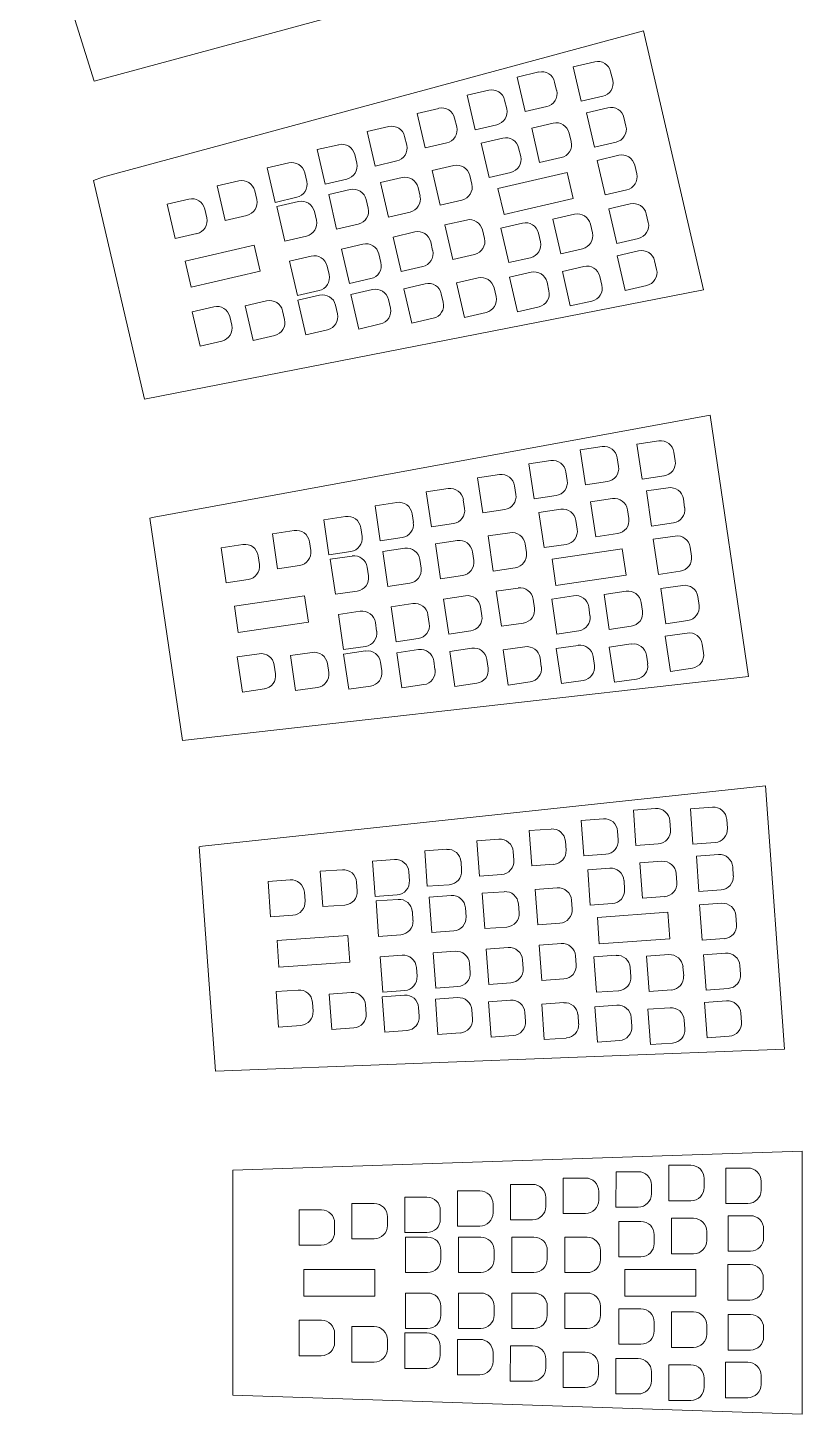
# Model space of a CAD drawing. Header units: millimetres. Extents: x -84 to 575, y 84 to 995.
# Drawn here: x 487.5 to 574.8, y 550.4 to 706.8 of the extents above; entities that cross this region are included whole.
import ezdxf

# ---------------------------------------------------------------- set-up
doc = ezdxf.new("R2010")
doc.units = ezdxf.units.MM

msp = doc.modelspace()

# ---------------------------------------------------------------- linework, layer by layer
at = {"color": 7, "linetype": 'Continuous', "lineweight": 15}
for p, q in [((494.95, 700.81), (487.46, 724.95)), ((556.99, 717.62), (494.95, 700.81)), ((495.91, 689.97), (556.91, 706.51)), ((556.91, 706.51), (563.7, 677.28)), ((548.99, 702.44), (551.42, 703)), ((549.89, 698.54), (548.99, 702.44)), ((542.67, 701.28), (545.1, 701.85)), ((543.57, 697.38), (542.67, 701.28)), ((553.22, 701.88), (553.45, 700.91)), ((537.03, 699.23), (539.46, 699.8)), ((546.9, 700.72), (547.13, 699.75)), ((531.39, 697.18), (533.82, 697.75)), ((537.93, 695.34), (537.03, 699.23)), ((541.26, 698.68), (541.49, 697.7)), ((546.01, 697.95), (543.57, 697.38)), ((552.33, 699.11), (549.89, 698.54)), ((550.49, 697.25), (552.92, 697.82)), ((532.29, 693.29), (531.39, 697.18)), ((535.62, 696.63), (535.85, 695.65)), ((551.39, 693.36), (550.49, 697.25)), ((554.72, 696.7), (554.95, 695.72)), ((525.75, 695.14), (528.18, 695.7)), ((526.65, 691.24), (525.75, 695.14)), ((529.98, 694.58), (530.21, 693.61)), ((540.37, 695.9), (537.93, 695.34)), ((544.31, 695.52), (546.74, 696.09)), ((545.21, 691.62), (544.31, 695.52)), ((548.54, 694.96), (548.77, 693.99)), ((520.11, 693.09), (522.54, 693.65)), ((521.01, 689.19), (520.11, 693.09)), ((534.73, 693.85), (532.29, 693.29)), ((538.61, 693.83), (541.04, 694.4)), ((539.51, 689.94), (538.61, 693.83)), ((542.84, 693.28), (543.07, 692.3)), ((553.83, 693.92), (551.39, 693.36)), ((514.47, 691.04), (516.91, 691.61)), ((524.35, 692.53), (524.57, 691.56)), ((529.09, 691.81), (526.65, 691.24)), ((547.65, 692.19), (545.21, 691.62)), ((551.7, 691.88), (554.13, 692.45)), ((552.6, 687.98), (551.7, 691.88)), ((494.89, 689.6), (495.91, 689.97)), ((515.38, 687.14), (514.47, 691.04)), ((518.71, 690.48), (518.93, 689.51)), ((527.25, 689.38), (529.69, 689.94)), ((533.1, 690.73), (535.53, 691.3)), ((534, 686.84), (533.1, 690.73)), ((537.33, 690.18), (537.56, 689.2)), ((541.95, 690.5), (539.51, 689.94)), ((540.51, 688.71), (548.31, 690.52)), ((548.31, 690.52), (548.98, 687.59)), ((555.93, 691.33), (556.16, 690.35)), ((500.63, 664.94), (494.89, 689.6)), ((508.83, 688.99), (511.27, 689.56)), ((509.74, 685.1), (508.83, 688.99)), ((513.07, 688.44), (513.29, 687.46)), ((523.45, 689.76), (521.01, 689.19)), ((521.41, 688.02), (523.84, 688.58)), ((528.16, 685.48), (527.25, 689.38)), ((531.49, 688.82), (531.72, 687.85)), ((541.19, 685.78), (540.51, 688.71)), ((555.04, 688.55), (552.6, 687.98)), ((503.19, 686.94), (505.63, 687.51)), ((504.1, 683.05), (503.19, 686.94)), ((517.81, 687.71), (515.38, 687.14)), ((515.57, 686.66), (518, 687.23)), ((522.31, 684.12), (521.41, 688.02)), ((525.65, 687.46), (525.87, 686.49)), ((536.44, 687.4), (534, 686.84)), ((548.98, 687.59), (541.19, 685.78)), ((553.01, 686.4), (555.44, 686.97)), ((507.43, 686.39), (507.65, 685.41)), ((512.17, 685.66), (509.74, 685.1)), ((516.47, 682.76), (515.57, 686.66)), ((519.8, 686.1), (520.03, 685.13)), ((530.59, 686.05), (528.16, 685.48)), ((546.7, 685.24), (549.13, 685.8)), ((547.6, 681.34), (546.7, 685.24)), ((553.91, 682.51), (553.01, 686.4)), ((557.24, 685.85), (557.47, 684.87)), ((524.75, 684.69), (522.31, 684.12)), ((528.68, 683.23), (531.12, 683.8)), ((534.53, 684.59), (536.96, 685.15)), ((535.43, 680.69), (534.53, 684.59)), ((538.76, 684.03), (538.99, 683.06)), ((540.84, 684.23), (543.27, 684.8)), ((541.74, 680.34), (540.84, 684.23)), ((545.07, 683.68), (545.3, 682.7)), ((550.93, 684.68), (551.16, 683.71)), ((506.53, 683.61), (504.1, 683.05)), ((505.22, 680.51), (513.01, 682.32)), ((513.01, 682.32), (513.69, 679.39)), ((518.91, 683.33), (516.47, 682.76)), ((522.84, 681.87), (525.27, 682.44)), ((529.59, 679.33), (528.68, 683.23)), ((532.92, 682.68), (533.14, 681.7)), ((556.35, 683.07), (553.91, 682.51)), ((505.9, 677.58), (505.22, 680.51)), ((516.99, 680.52), (519.43, 681.08)), ((517.9, 676.62), (516.99, 680.52)), ((523.74, 677.98), (522.84, 681.87)), ((527.07, 681.32), (527.3, 680.34)), ((537.87, 681.26), (535.43, 680.69)), ((544.18, 680.9), (541.74, 680.34)), ((550.04, 681.9), (547.6, 681.34)), ((553.95, 681.09), (556.38, 681.66)), ((554.85, 677.2), (553.95, 681.09)), ((558.18, 680.54), (558.41, 679.56)), ((513.69, 679.39), (505.9, 677.58)), ((521.23, 679.96), (521.45, 678.99)), ((532.02, 679.9), (529.59, 679.33)), ((541.8, 678.69), (544.24, 679.26)), ((547.77, 679.34), (550.2, 679.91)), ((548.67, 675.45), (547.77, 679.34)), ((526.18, 678.54), (523.74, 677.98)), ((529.87, 677.4), (532.31, 677.96)), ((530.78, 673.5), (529.87, 677.4)), ((535.84, 678.05), (538.27, 678.61)), ((536.74, 674.15), (535.84, 678.05)), ((540.07, 677.49), (540.3, 676.52)), ((542.71, 674.8), (541.8, 678.69)), ((546.04, 678.14), (546.26, 677.16)), ((552, 678.79), (552.23, 677.81)), ((557.29, 677.76), (554.85, 677.2)), ((563.7, 677.28), (500.63, 664.94)), ((511.98, 675.45), (514.41, 676.02)), ((520.33, 677.18), (517.9, 676.62)), ((517.94, 676.1), (520.38, 676.67)), ((518.85, 672.2), (517.94, 676.1)), ((523.91, 676.75), (526.34, 677.32)), ((524.81, 672.85), (523.91, 676.75)), ((528.14, 676.19), (528.37, 675.22)), ((534.11, 676.84), (534.33, 675.87)), ((551.11, 676.01), (548.67, 675.45)), ((506.01, 674.8), (508.45, 675.37)), ((506.92, 670.91), (506.01, 674.8)), ((510.25, 674.25), (510.47, 673.27)), ((512.88, 671.56), (511.98, 675.45)), ((516.21, 674.9), (516.44, 673.92)), ((522.18, 675.55), (522.4, 674.57)), ((539.18, 674.72), (536.74, 674.15)), ((545.14, 675.36), (542.71, 674.8)), ((521.28, 672.77), (518.85, 672.2)), ((527.25, 673.42), (524.81, 672.85)), ((533.21, 674.07), (530.78, 673.5)), ((509.35, 671.47), (506.92, 670.91)), ((515.32, 672.12), (512.88, 671.56)), ((501.71, 651.64), (564.43, 663.15)), ((564.43, 663.15), (568.78, 633.64)), ((556.18, 659.87), (558.66, 660.23)), ((549.79, 659.23), (552.26, 659.6)), ((550.37, 655.28), (549.79, 659.23)), ((556.77, 655.91), (556.18, 659.87)), ((560.36, 658.97), (560.51, 657.98)), ((544, 657.65), (546.47, 658.02)), ((544.58, 653.7), (544, 657.65)), ((553.97, 658.33), (554.11, 657.34)), ((538.21, 656.07), (540.69, 656.44)), ((538.8, 652.12), (538.21, 656.07)), ((548.18, 656.75), (548.32, 655.76)), ((552.85, 655.64), (550.37, 655.28)), ((559.24, 656.28), (556.77, 655.91)), ((532.42, 654.49), (534.9, 654.86)), ((533.01, 650.54), (532.42, 654.49)), ((542.39, 655.17), (542.53, 654.18)), ((547.06, 654.06), (544.58, 653.7)), ((557.25, 654.58), (559.72, 654.95)), ((557.83, 650.62), (557.25, 654.58)), ((526.64, 652.91), (529.11, 653.28)), ((527.22, 648.96), (526.64, 652.91)), ((536.6, 653.59), (536.75, 652.6)), ((541.27, 652.48), (538.8, 652.12)), ((545.13, 652.15), (547.6, 652.51)), ((550.95, 653.36), (553.42, 653.72)), ((551.53, 649.4), (550.95, 653.36)), ((555.13, 652.46), (555.27, 651.47)), ((561.43, 653.68), (561.57, 652.69)), ((501.22, 651.5), (501.71, 651.64)), ((504.92, 626.44), (501.22, 651.5)), ((520.85, 651.33), (523.32, 651.7)), ((521.43, 647.38), (520.85, 651.33)), ((530.81, 652.01), (530.96, 651.02)), ((535.48, 650.9), (533.01, 650.54)), ((545.72, 648.19), (545.13, 652.15)), ((549.31, 651.24), (549.45, 650.26)), ((560.31, 650.99), (557.83, 650.62)), ((515.06, 649.75), (517.53, 650.12)), ((515.64, 645.8), (515.06, 649.75)), ((525.02, 650.43), (525.17, 649.44)), ((529.69, 649.32), (527.22, 648.96)), ((539.39, 649.51), (541.86, 649.87)), ((539.97, 645.55), (539.39, 649.51)), ((554.01, 649.77), (551.53, 649.4)), ((558.02, 649.13), (560.49, 649.49)), ((509.27, 648.18), (511.74, 648.54)), ((509.85, 644.22), (509.27, 648.18)), ((519.24, 648.85), (519.38, 647.87)), ((523.9, 647.74), (521.43, 647.38)), ((527.52, 647.76), (529.99, 648.12)), ((528.1, 643.8), (527.52, 647.76)), ((533.45, 648.63), (535.93, 648.99)), ((534.04, 644.67), (533.45, 648.63)), ((537.63, 647.73), (537.77, 646.74)), ((543.56, 648.61), (543.71, 647.62)), ((548.19, 648.55), (545.72, 648.19)), ((546.61, 646.88), (554.53, 648.04)), ((554.53, 648.04), (554.96, 645.08)), ((558.6, 645.17), (558.02, 649.13)), ((562.19, 648.23), (562.34, 647.24)), ((513.45, 647.27), (513.59, 646.29)), ((518.12, 646.16), (515.64, 645.8)), ((521.58, 646.88), (524.05, 647.24)), ((522.16, 642.92), (521.58, 646.88)), ((531.69, 646.85), (531.84, 645.87)), ((547.05, 643.91), (546.61, 646.88)), ((512.33, 644.58), (509.85, 644.22)), ((525.76, 645.98), (525.9, 644.99)), ((536.51, 645.04), (534.04, 644.67)), ((542.45, 645.91), (539.97, 645.55)), ((554.96, 645.08), (547.05, 643.91)), ((561.07, 645.53), (558.6, 645.17)), ((524.64, 643.29), (522.16, 642.92)), ((530.57, 644.16), (528.1, 643.8)), ((540.31, 643.26), (542.78, 643.63)), ((540.89, 639.31), (540.31, 643.26)), ((552.49, 642.91), (554.96, 643.28)), ((558.88, 643.56), (561.35, 643.92)), ((559.46, 639.6), (558.88, 643.56)), ((510.77, 641.59), (518.68, 642.76)), ((511.21, 638.62), (510.77, 641.59)), ((518.68, 642.76), (519.12, 639.79)), ((528.44, 641.51), (530.91, 641.88)), ((529.02, 637.56), (528.44, 641.51)), ((534.37, 642.39), (536.85, 642.75)), ((534.96, 638.43), (534.37, 642.39)), ((538.55, 641.49), (538.69, 640.5)), ((544.48, 642.36), (544.63, 641.37)), ((546.57, 642.39), (549.04, 642.76)), ((547.15, 638.44), (546.57, 642.39)), ((550.75, 641.49), (550.89, 640.5)), ((553.07, 638.96), (552.49, 642.91)), ((556.67, 642.01), (556.81, 641.02)), ((563.05, 642.66), (563.2, 641.67)), ((522.5, 640.64), (524.97, 641)), ((523.08, 636.68), (522.5, 640.64)), ((532.61, 640.61), (532.76, 639.62)), ((561.93, 639.97), (559.46, 639.6)), ((519.12, 639.79), (511.21, 638.62)), ((526.68, 639.74), (526.82, 638.75)), ((537.43, 638.8), (534.96, 638.43)), ((543.37, 639.67), (540.89, 639.31)), ((549.63, 638.8), (547.15, 638.44)), ((555.55, 639.32), (553.07, 638.96)), ((559.38, 638.19), (561.85, 638.55)), ((525.56, 637.05), (523.08, 636.68)), ((531.49, 637.92), (529.02, 637.56)), ((535.08, 636.48), (537.55, 636.84)), ((541.08, 636.64), (543.55, 637)), ((547.08, 636.79), (549.55, 637.16)), ((547.66, 632.84), (547.08, 636.79)), ((553.07, 636.95), (555.55, 637.32)), ((553.66, 633), (553.07, 636.95)), ((559.96, 634.23), (559.38, 638.19)), ((563.56, 637.29), (563.7, 636.3)), ((511.09, 635.85), (513.56, 636.21)), ((511.67, 631.89), (511.09, 635.85)), ((517.09, 636), (519.56, 636.37)), ((517.67, 632.05), (517.09, 636)), ((523.09, 636.16), (525.56, 636.53)), ((523.67, 632.2), (523.09, 636.16)), ((527.26, 635.26), (527.41, 634.27)), ((529.08, 636.32), (531.56, 636.68)), ((529.67, 632.36), (529.08, 636.32)), ((533.26, 635.42), (533.4, 634.43)), ((535.66, 632.52), (535.08, 636.48)), ((539.26, 635.58), (539.4, 634.59)), ((541.66, 632.68), (541.08, 636.64)), ((545.25, 635.74), (545.4, 634.75)), ((551.25, 635.89), (551.4, 634.9)), ((557.25, 636.05), (557.4, 635.06)), ((568.78, 633.64), (504.92, 626.44)), ((515.27, 634.94), (515.41, 633.96)), ((521.26, 635.1), (521.41, 634.11)), ((562.44, 634.6), (559.96, 634.23)), ((514.15, 632.25), (511.67, 631.89)), ((520.14, 632.41), (517.67, 632.05)), ((526.14, 632.57), (523.67, 632.2)), ((532.14, 632.73), (529.67, 632.36)), ((538.14, 632.89), (535.66, 632.52)), ((544.14, 633.04), (541.66, 632.68)), ((550.13, 633.2), (547.66, 632.84)), ((556.13, 633.36), (553.66, 633)), ((507.19, 614.51), (570.69, 621.32)), ((570.69, 621.32), (572.85, 591.62)), ((555.79, 618.56), (558.29, 618.74)), ((556.08, 614.57), (555.79, 618.56)), ((562.22, 618.72), (564.71, 618.9)), ((562.51, 614.73), (562.22, 618.72)), ((544.02, 616.26), (546.51, 616.44)), ((549.91, 617.41), (552.4, 617.59)), ((550.2, 613.42), (549.91, 617.41)), ((559.89, 617.35), (559.97, 616.36)), ((566.32, 617.52), (566.39, 616.52)), ((538.13, 615.11), (540.62, 615.3)), ((538.42, 611.13), (538.13, 615.11)), ((544.31, 612.27), (544.02, 616.26)), ((548.11, 615.06), (548.19, 614.06)), ((554, 616.21), (554.08, 615.21)), ((565, 614.91), (562.51, 614.73)), ((506.79, 614.44), (507.19, 614.51)), ((508.63, 589.12), (506.79, 614.44)), ((532.24, 613.97), (534.73, 614.15)), ((532.53, 609.98), (532.24, 613.97)), ((542.23, 613.91), (542.3, 612.91)), ((552.69, 613.6), (550.2, 613.42)), ((558.58, 614.75), (556.08, 614.57)), ((562.89, 613.37), (565.39, 613.55)), ((563.18, 609.38), (562.89, 613.37)), ((520.46, 611.67), (522.95, 611.85)), ((520.75, 607.68), (520.46, 611.67)), ((526.35, 612.82), (528.84, 613)), ((526.64, 608.83), (526.35, 612.82)), ((536.34, 612.76), (536.41, 611.76)), ((546.8, 612.46), (544.31, 612.27)), ((550.63, 611.84), (553.12, 612.02)), ((550.92, 607.85), (550.63, 611.84)), ((556.52, 612.62), (559.01, 612.8)), ((556.81, 608.63), (556.52, 612.62)), ((566.99, 612.17), (567.06, 611.17)), ((514.57, 610.52), (517.06, 610.7)), ((514.86, 606.53), (514.57, 610.52)), ((524.56, 610.46), (524.63, 609.47)), ((530.45, 611.61), (530.52, 610.61)), ((535.02, 610.16), (532.53, 609.98)), ((540.91, 611.31), (538.42, 611.13)), ((554.73, 610.63), (554.8, 609.63)), ((560.62, 611.41), (560.69, 610.41)), ((518.67, 609.32), (518.74, 608.32)), ((529.13, 609.01), (526.64, 608.83)), ((532.74, 608.76), (535.23, 608.94)), ((533.03, 604.77), (532.74, 608.76)), ((538.72, 609.19), (541.21, 609.37)), ((539.01, 605.2), (538.72, 609.19)), ((544.7, 609.63), (547.2, 609.81)), ((544.99, 605.64), (544.7, 609.63)), ((559.3, 608.81), (556.81, 608.63)), ((565.68, 609.56), (563.18, 609.38)), ((523.24, 607.86), (520.75, 607.68)), ((526.75, 608.32), (529.25, 608.5)), ((527.04, 604.33), (526.75, 608.32)), ((530.85, 607.12), (530.92, 606.12)), ((536.83, 607.55), (536.91, 606.55)), ((542.82, 607.99), (542.89, 606.99)), ((548.8, 608.42), (548.88, 607.42)), ((553.41, 608.03), (550.92, 607.85)), ((551.72, 606.47), (559.69, 607.05)), ((559.69, 607.05), (559.91, 604.06)), ((563.26, 607.87), (565.75, 608.06)), ((563.55, 603.89), (563.26, 607.87)), ((517.35, 606.71), (514.86, 606.53)), ((547.49, 605.82), (544.99, 605.64)), ((551.93, 603.48), (551.72, 606.47)), ((567.35, 606.67), (567.43, 605.67)), ((515.58, 603.85), (523.56, 604.43)), ((515.8, 600.85), (515.58, 603.85)), ((523.56, 604.43), (523.78, 601.43)), ((529.54, 604.51), (527.04, 604.33)), ((535.52, 604.95), (533.03, 604.77)), ((541.5, 605.38), (539.01, 605.2)), ((559.91, 604.06), (551.93, 603.48)), ((566.04, 604.07), (563.55, 603.89)), ((533.19, 602.46), (535.69, 602.65)), ((533.48, 598.47), (533.19, 602.46)), ((539.18, 602.9), (541.67, 603.08)), ((539.47, 598.91), (539.18, 602.9)), ((545.16, 603.33), (547.66, 603.52)), ((545.45, 599.34), (545.16, 603.33)), ((563.7, 602.26), (566.19, 602.44)), ((523.78, 601.43), (515.8, 600.85)), ((527.21, 602.03), (529.7, 602.21)), ((527.5, 598.04), (527.21, 602.03)), ((531.31, 600.82), (531.38, 599.83)), ((537.29, 601.26), (537.36, 600.26)), ((543.28, 601.69), (543.35, 600.7)), ((549.26, 602.13), (549.33, 601.13)), ((551.34, 602.01), (553.83, 602.19)), ((551.63, 598.02), (551.34, 602.01)), ((555.44, 600.8), (555.51, 599.8)), ((557.28, 602.09), (559.78, 602.27)), ((557.57, 598.1), (557.28, 602.09)), ((561.38, 600.88), (561.46, 599.88)), ((563.99, 598.27), (563.7, 602.26)), ((567.8, 601.05), (567.87, 600.06)), ((547.95, 599.53), (545.45, 599.34)), ((515.47, 598.09), (517.97, 598.27)), ((515.76, 594.1), (515.47, 598.09)), ((521.47, 597.81), (523.96, 597.99)), ((521.76, 593.82), (521.47, 597.81)), ((527.46, 597.52), (529.95, 597.7)), ((529.99, 598.22), (527.5, 598.04)), ((535.98, 598.66), (533.48, 598.47)), ((541.96, 599.09), (539.47, 598.91)), ((554.12, 598.2), (551.63, 598.02)), ((560.07, 598.28), (557.57, 598.1)), ((566.48, 598.45), (563.99, 598.27)), ((519.57, 596.88), (519.65, 595.89)), ((525.57, 596.6), (525.64, 595.6)), ((527.75, 593.53), (527.46, 597.52)), ((531.56, 596.32), (531.63, 595.32)), ((533.45, 597.24), (535.95, 597.42)), ((533.74, 593.25), (533.45, 597.24)), ((537.55, 596.03), (537.63, 595.03)), ((539.45, 596.95), (541.94, 597.13)), ((539.74, 592.96), (539.45, 596.95)), ((545.44, 596.67), (547.93, 596.85)), ((545.73, 592.68), (545.44, 596.67)), ((551.43, 596.38), (553.93, 596.56)), ((551.72, 592.39), (551.43, 596.38)), ((557.43, 596.1), (559.92, 596.28)), ((557.72, 592.11), (557.43, 596.1)), ((563.81, 596.87), (566.3, 597.05)), ((564.1, 592.88), (563.81, 596.87)), ((543.55, 595.75), (543.62, 594.75)), ((549.54, 595.46), (549.61, 594.46)), ((555.53, 595.18), (555.61, 594.18)), ((561.53, 594.89), (561.6, 593.89)), ((567.91, 595.66), (567.98, 594.66)), ((518.26, 594.28), (515.76, 594.1)), ((524.25, 594), (521.76, 593.82)), ((530.24, 593.71), (527.75, 593.53)), ((536.24, 593.43), (533.74, 593.25)), ((542.23, 593.14), (539.74, 592.96)), ((566.59, 593.06), (564.1, 592.88)), ((572.85, 591.62), (508.63, 589.12)), ((548.22, 592.86), (545.73, 592.68)), ((554.22, 592.57), (551.72, 592.39)), ((560.21, 592.29), (557.72, 592.11)), ((510.61, 577.94), (574.84, 580.09)), ((574.84, 580.09), (574.83, 550.41)), ((510.6, 552.55), (510.61, 577.94)), ((553.82, 573.78), (553.83, 577.78)), ((553.83, 577.78), (556.33, 577.78)), ((559.78, 574.5), (559.78, 578.5)), ((559.78, 578.5), (562.28, 578.5)), ((566.2, 574.19), (566.2, 578.19)), ((566.2, 578.19), (568.7, 578.19)), ((541.91, 572.35), (541.91, 576.35)), ((541.91, 576.35), (544.41, 576.35)), ((547.87, 573.06), (547.87, 577.06)), ((547.87, 577.06), (550.37, 577.06)), ((557.83, 576.28), (557.83, 575.28)), ((563.78, 577), (563.78, 576)), ((570.2, 576.69), (570.2, 575.69)), ((524.04, 570.2), (524.04, 574.2)), ((524.04, 574.2), (526.54, 574.2)), ((530, 570.91), (530, 574.91)), ((530, 574.91), (532.5, 574.91)), ((535.95, 571.63), (535.95, 575.63)), ((535.95, 575.63), (538.45, 575.63)), ((539.95, 574.13), (539.95, 573.13)), ((545.91, 574.85), (545.91, 573.85)), ((551.87, 575.56), (551.87, 574.56)), ((562.28, 574.5), (559.78, 574.5)), ((568.7, 574.19), (566.2, 574.19)), ((518.08, 569.48), (518.08, 573.48)), ((518.08, 573.48), (520.58, 573.48)), ((528.04, 572.7), (528.04, 571.7)), ((534, 573.41), (534, 572.41)), ((550.37, 573.06), (547.87, 573.06)), ((556.32, 573.78), (553.82, 573.78)), ((566.48, 568.81), (566.48, 572.81)), ((566.48, 572.81), (568.98, 572.81)), ((522.08, 571.98), (522.08, 570.98)), ((538.45, 571.63), (535.95, 571.63)), ((544.41, 572.35), (541.91, 572.35)), ((554.14, 568.17), (554.14, 572.17)), ((554.14, 572.17), (556.64, 572.17)), ((560.07, 568.52), (560.07, 572.52)), ((560.07, 572.52), (562.57, 572.52)), ((564.07, 571.01), (564.07, 570.01)), ((570.48, 571.3), (570.48, 570.3)), ((520.58, 569.48), (518.08, 569.48)), ((526.54, 570.2), (524.04, 570.2)), ((532.5, 570.91), (530, 570.91)), ((530.07, 566.4), (530.07, 570.4)), ((530.07, 570.4), (532.57, 570.4)), ((536.07, 566.4), (536.07, 570.4)), ((536.07, 570.4), (538.57, 570.4)), ((542.07, 566.4), (542.07, 570.4)), ((542.07, 570.4), (544.57, 570.4)), ((548.07, 566.4), (548.07, 570.4)), ((548.07, 570.4), (550.57, 570.39)), ((558.14, 570.67), (558.14, 569.67)), ((534.07, 568.9), (534.07, 567.9)), ((540.07, 568.9), (540.07, 567.9)), ((546.07, 568.9), (546.07, 567.9)), ((552.07, 568.89), (552.07, 567.89)), ((556.64, 568.17), (554.14, 568.17)), ((562.57, 568.52), (560.07, 568.52)), ((568.98, 568.8), (566.48, 568.81)), ((518.6, 563.75), (518.6, 566.75)), ((518.6, 566.75), (526.6, 566.75)), ((526.6, 566.75), (526.6, 563.75)), ((532.57, 566.4), (530.07, 566.4)), ((538.57, 566.4), (536.07, 566.4)), ((544.57, 566.4), (542.07, 566.4)), ((550.57, 566.39), (548.07, 566.4)), ((554.83, 563.74), (554.83, 566.74)), ((554.83, 566.74), (562.83, 566.74)), ((562.83, 566.74), (562.83, 563.74)), ((566.44, 563.3), (566.45, 567.3)), ((566.45, 567.3), (568.95, 567.3)), ((570.44, 565.8), (570.44, 564.8)), ((526.6, 563.75), (518.6, 563.75)), ((530.07, 560.09), (530.07, 564.09)), ((530.07, 564.09), (532.57, 564.09)), ((536.07, 560.09), (536.07, 564.09)), ((536.07, 564.09), (538.57, 564.09)), ((542.07, 560.09), (542.07, 564.09)), ((542.07, 564.09), (544.57, 564.09)), ((548.07, 560.09), (548.07, 564.09)), ((548.07, 564.09), (550.57, 564.09)), ((562.83, 563.74), (554.83, 563.74)), ((568.94, 563.3), (566.44, 563.3)), ((534.07, 562.59), (534.07, 561.59)), ((540.07, 562.59), (540.07, 561.59)), ((546.07, 562.59), (546.07, 561.59)), ((552.07, 562.59), (552.07, 561.59)), ((554.13, 558.31), (554.14, 562.31)), ((554.14, 562.31), (556.64, 562.31)), ((560.07, 557.96), (560.07, 561.96)), ((560.07, 561.96), (562.57, 561.96)), ((566.48, 557.66), (566.48, 561.66)), ((566.48, 561.66), (568.98, 561.66)), ((518.08, 557.02), (518.08, 561.02)), ((518.08, 561.02), (520.58, 561.02)), ((524.04, 556.3), (524.04, 560.3)), ((524.04, 560.3), (526.54, 560.3)), ((532.57, 560.09), (530.07, 560.09)), ((538.57, 560.09), (536.07, 560.09)), ((544.57, 560.09), (542.07, 560.09)), ((550.57, 560.09), (548.07, 560.09)), ((558.14, 560.81), (558.14, 559.81)), ((564.07, 560.46), (564.07, 559.46)), ((570.48, 560.16), (570.48, 559.16)), ((522.08, 559.52), (522.08, 558.52)), ((528.04, 558.8), (528.04, 557.8)), ((529.99, 555.58), (529.99, 559.58)), ((529.99, 559.58), (532.49, 559.58)), ((535.95, 554.86), (535.95, 558.86)), ((535.95, 558.86), (538.45, 558.86)), ((520.58, 557.02), (518.08, 557.02)), ((533.99, 558.08), (533.99, 557.08)), ((539.95, 557.36), (539.95, 556.36)), ((541.9, 554.14), (541.91, 558.14)), ((541.91, 558.14), (544.41, 558.14)), ((547.86, 553.42), (547.86, 557.42)), ((547.86, 557.42), (550.36, 557.42)), ((556.63, 558.31), (554.13, 558.31)), ((562.57, 557.96), (560.07, 557.96)), ((568.98, 557.66), (566.48, 557.66)), ((526.54, 556.3), (524.04, 556.3)), ((532.49, 555.58), (529.99, 555.58)), ((545.91, 556.64), (545.91, 555.64)), ((551.86, 555.92), (551.86, 554.92)), ((553.82, 552.7), (553.82, 556.7)), ((553.82, 556.7), (556.32, 556.7)), ((559.77, 551.98), (559.78, 555.98)), ((559.78, 555.98), (562.28, 555.98)), ((566.19, 552.28), (566.19, 556.28)), ((566.19, 556.28), (568.69, 556.28)), ((538.45, 554.86), (535.95, 554.86)), ((544.4, 554.14), (541.9, 554.14)), ((557.82, 555.2), (557.82, 554.2)), ((563.78, 554.48), (563.78, 553.48)), ((570.19, 554.78), (570.19, 553.78)), ((574.83, 550.41), (510.6, 552.55)), ((550.36, 553.42), (547.86, 553.42)), ((556.32, 552.7), (553.82, 552.7)), ((568.69, 552.28), (566.19, 552.28)), ((562.27, 551.98), (559.77, 551.98))]:
    msp.add_line(p, q, dxfattribs=at)
for centre, start, end in [((551.76, 701.54), 13.0804, 103.0804), ((545.44, 700.38), 13.0804, 103.0804), ((551.99, 700.57), 283.0804, 13.0804), ((539.8, 698.34), 13.0804, 103.0804), ((545.67, 699.41), 283.0804, 13.0804), ((534.16, 696.29), 13.0804, 103.0804), ((540.03, 697.36), 283.0804, 13.0804), ((553.26, 696.36), 13.0804, 103.0804), ((528.52, 694.24), 13.0804, 103.0804), ((534.39, 695.31), 283.0804, 13.0804), ((547.08, 694.62), 13.0804, 103.0804), ((553.49, 695.39), 283.0804, 13.0804), ((522.88, 692.19), 13.0804, 103.0804), ((528.75, 693.27), 283.0804, 13.0804), ((541.38, 692.94), 13.0804, 103.0804), ((547.31, 693.65), 283.0804, 13.0804), ((517.24, 690.14), 13.0804, 103.0804), ((523.11, 691.22), 283.0804, 13.0804), ((541.61, 691.97), 283.0804, 13.0804), ((554.47, 690.99), 13.0804, 103.0804), ((530.03, 688.48), 13.0804, 103.0804), ((535.87, 689.84), 13.0804, 103.0804), ((554.7, 690.01), 283.0804, 13.0804), ((511.6, 688.1), 13.0804, 103.0804), ((517.47, 689.17), 283.0804, 13.0804), ((524.18, 687.12), 13.0804, 103.0804), ((536.1, 688.86), 283.0804, 13.0804), ((505.97, 686.05), 13.0804, 103.0804), ((511.83, 687.12), 283.0804, 13.0804), ((518.34, 685.76), 13.0804, 103.0804), ((530.25, 687.51), 283.0804, 13.0804), ((555.78, 685.51), 13.0804, 103.0804), ((506.19, 685.07), 283.0804, 13.0804), ((524.41, 686.15), 283.0804, 13.0804), ((537.3, 683.69), 13.0804, 103.0804), ((549.47, 684.34), 13.0804, 103.0804), ((518.57, 684.79), 283.0804, 13.0804), ((531.46, 682.34), 13.0804, 103.0804), ((543.61, 683.34), 13.0804, 103.0804), ((549.7, 683.37), 283.0804, 13.0804), ((556.01, 684.53), 283.0804, 13.0804), ((525.61, 680.98), 13.0804, 103.0804), ((537.53, 682.72), 283.0804, 13.0804), ((543.84, 682.36), 283.0804, 13.0804), ((519.77, 679.62), 13.0804, 103.0804), ((531.68, 681.36), 283.0804, 13.0804), ((556.72, 680.2), 13.0804, 103.0804), ((519.99, 678.65), 283.0804, 13.0804), ((525.84, 680), 283.0804, 13.0804), ((544.58, 677.8), 13.0804, 103.0804), ((550.54, 678.45), 13.0804, 103.0804), ((556.95, 679.22), 283.0804, 13.0804), ((532.65, 676.5), 13.0804, 103.0804), ((538.61, 677.15), 13.0804, 103.0804), ((550.77, 677.47), 283.0804, 13.0804), ((514.75, 674.56), 13.0804, 103.0804), ((520.72, 675.21), 13.0804, 103.0804), ((526.68, 675.85), 13.0804, 103.0804), ((532.87, 675.53), 283.0804, 13.0804), ((538.84, 676.18), 283.0804, 13.0804), ((544.8, 676.83), 283.0804, 13.0804), ((508.79, 673.91), 13.0804, 103.0804), ((520.94, 674.23), 283.0804, 13.0804), ((526.91, 674.88), 283.0804, 13.0804), ((509.01, 672.94), 283.0804, 13.0804), ((514.98, 673.58), 283.0804, 13.0804), ((558.88, 658.75), 8.3881, 98.3881), ((552.48, 658.11), 8.3881, 98.3881), ((546.69, 656.53), 8.3881, 98.3881), ((552.63, 657.12), 278.3881, 8.3881), ((559.02, 657.76), 278.3881, 8.3881), ((540.9, 654.95), 8.3881, 98.3881), ((546.84, 655.54), 278.3881, 8.3881), ((535.12, 653.37), 8.3881, 98.3881), ((541.05, 653.97), 278.3881, 8.3881), ((559.94, 653.46), 8.3881, 98.3881), ((529.33, 651.8), 8.3881, 98.3881), ((535.26, 652.39), 278.3881, 8.3881), ((547.82, 651.03), 8.3881, 98.3881), ((553.64, 652.24), 8.3881, 98.3881), ((560.09, 652.47), 278.3881, 8.3881), ((523.54, 650.22), 8.3881, 98.3881), ((529.47, 650.81), 278.3881, 8.3881), ((553.79, 651.25), 278.3881, 8.3881), ((517.75, 648.64), 8.3881, 98.3881), ((523.69, 649.23), 278.3881, 8.3881), ((542.08, 648.39), 8.3881, 98.3881), ((547.97, 650.04), 278.3881, 8.3881), ((560.71, 648.01), 8.3881, 98.3881), ((511.96, 647.06), 8.3881, 98.3881), ((517.9, 647.65), 278.3881, 8.3881), ((530.21, 646.64), 8.3881, 98.3881), ((536.14, 647.51), 8.3881, 98.3881), ((512.11, 646.07), 278.3881, 8.3881), ((524.27, 645.76), 8.3881, 98.3881), ((536.29, 646.52), 278.3881, 8.3881), ((542.23, 647.4), 278.3881, 8.3881), ((560.86, 647.02), 278.3881, 8.3881), ((524.42, 644.77), 278.3881, 8.3881), ((530.35, 645.65), 278.3881, 8.3881), ((543, 642.15), 8.3881, 98.3881), ((555.18, 641.79), 8.3881, 98.3881), ((561.57, 642.44), 8.3881, 98.3881), ((531.13, 640.39), 8.3881, 98.3881), ((537.07, 641.27), 8.3881, 98.3881), ((549.26, 641.28), 8.3881, 98.3881), ((561.71, 641.45), 278.3881, 8.3881), ((525.19, 639.52), 8.3881, 98.3881), ((537.21, 640.28), 278.3881, 8.3881), ((543.15, 641.16), 278.3881, 8.3881), ((549.41, 640.29), 278.3881, 8.3881), ((555.33, 640.8), 278.3881, 8.3881), ((525.34, 638.53), 278.3881, 8.3881), ((531.28, 639.41), 278.3881, 8.3881), ((562.07, 637.07), 8.3881, 98.3881), ((531.78, 635.2), 8.3881, 98.3881), ((537.77, 635.36), 8.3881, 98.3881), ((543.77, 635.52), 8.3881, 98.3881), ((549.77, 635.68), 8.3881, 98.3881), ((555.77, 635.83), 8.3881, 98.3881), ((513.78, 634.73), 8.3881, 98.3881), ((519.78, 634.88), 8.3881, 98.3881), ((525.78, 635.04), 8.3881, 98.3881), ((562.22, 636.08), 278.3881, 8.3881), ((513.93, 633.74), 278.3881, 8.3881), ((519.93, 633.89), 278.3881, 8.3881), ((525.92, 634.05), 278.3881, 8.3881), ((531.92, 634.21), 278.3881, 8.3881), ((537.92, 634.37), 278.3881, 8.3881), ((543.92, 634.53), 278.3881, 8.3881), ((549.91, 634.69), 278.3881, 8.3881), ((555.91, 634.84), 278.3881, 8.3881), ((558.4, 617.25), 4.1576, 94.1576), ((564.82, 617.41), 4.1576, 94.1576), ((546.62, 614.95), 4.1576, 94.1576), ((552.51, 616.1), 4.1576, 94.1576), ((558.47, 616.25), 274.1576, 4.1576), ((564.89, 616.41), 274.1576, 4.1576), ((540.73, 613.8), 4.1576, 94.1576), ((552.58, 615.1), 274.1576, 4.1576), ((534.84, 612.65), 4.1576, 94.1576), ((546.69, 613.95), 274.1576, 4.1576), ((565.5, 612.06), 4.1576, 94.1576), ((523.06, 610.35), 4.1576, 94.1576), ((528.95, 611.5), 4.1576, 94.1576), ((534.91, 611.65), 274.1576, 4.1576), ((540.8, 612.8), 274.1576, 4.1576), ((553.23, 610.52), 4.1576, 94.1576), ((559.12, 611.3), 4.1576, 94.1576), ((517.17, 609.21), 4.1576, 94.1576), ((529.02, 610.51), 274.1576, 4.1576), ((559.19, 610.3), 274.1576, 4.1576), ((565.57, 611.06), 274.1576, 4.1576), ((523.14, 609.36), 274.1576, 4.1576), ((535.34, 607.44), 4.1576, 94.1576), ((541.32, 607.88), 4.1576, 94.1576), ((547.31, 608.31), 4.1576, 94.1576), ((553.3, 609.52), 274.1576, 4.1576), ((517.25, 608.21), 274.1576, 4.1576), ((529.35, 607.01), 4.1576, 94.1576), ((541.4, 606.88), 274.1576, 4.1576), ((547.38, 607.31), 274.1576, 4.1576), ((565.86, 606.56), 4.1576, 94.1576), ((529.43, 606.01), 274.1576, 4.1576), ((535.41, 606.44), 274.1576, 4.1576), ((565.93, 605.56), 274.1576, 4.1576), ((535.8, 601.15), 4.1576, 94.1576), ((541.78, 601.58), 4.1576, 94.1576), ((547.76, 602.02), 4.1576, 94.1576), ((566.3, 600.94), 4.1576, 94.1576), ((529.81, 600.71), 4.1576, 94.1576), ((547.84, 601.02), 274.1576, 4.1576), ((553.94, 600.69), 4.1576, 94.1576), ((559.89, 600.77), 4.1576, 94.1576), ((529.88, 599.72), 274.1576, 4.1576), ((535.87, 600.15), 274.1576, 4.1576), ((541.85, 600.59), 274.1576, 4.1576), ((554.02, 599.69), 274.1576, 4.1576), ((559.96, 599.77), 274.1576, 4.1576), ((566.38, 599.95), 274.1576, 4.1576), ((518.08, 596.78), 4.1576, 94.1576), ((524.07, 596.49), 4.1576, 94.1576), ((530.06, 596.21), 4.1576, 94.1576), ((536.06, 595.92), 4.1576, 94.1576), ((542.05, 595.64), 4.1576, 94.1576), ((548.04, 595.35), 4.1576, 94.1576), ((554.04, 595.07), 4.1576, 94.1576), ((560.03, 594.78), 4.1576, 94.1576), ((566.41, 595.55), 4.1576, 94.1576), ((518.15, 595.78), 274.1576, 4.1576), ((524.14, 595.49), 274.1576, 4.1576), ((530.14, 595.21), 274.1576, 4.1576), ((536.13, 594.92), 274.1576, 4.1576), ((542.12, 594.64), 274.1576, 4.1576), ((548.12, 594.36), 274.1576, 4.1576), ((566.48, 594.55), 274.1576, 4.1576), ((554.11, 594.07), 274.1576, 4.1576), ((560.1, 593.79), 274.1576, 4.1576), ((556.33, 576.28), 359.9822, 89.9822), ((562.28, 577), 359.9822, 89.9822), ((568.7, 576.69), 359.9822, 89.9822), ((544.41, 574.85), 359.9822, 89.9822), ((550.37, 575.56), 359.9822, 89.9822), ((562.28, 576), 269.9822, 359.9822), ((568.7, 575.69), 269.9822, 359.9822), ((526.54, 572.7), 359.9822, 89.9822), ((532.5, 573.41), 359.9822, 89.9822), ((538.45, 574.13), 359.9822, 89.9822), ((550.37, 574.56), 269.9822, 359.9822), ((556.33, 575.28), 269.9822, 359.9822), ((520.58, 571.98), 359.9822, 89.9822), ((538.45, 573.13), 269.9822, 359.9822), ((544.41, 573.85), 269.9822, 359.9822), ((568.98, 571.31), 359.9822, 89.9822), ((526.54, 571.7), 269.9822, 359.9822), ((532.5, 572.41), 269.9822, 359.9822), ((556.64, 570.67), 359.9822, 89.9822), ((562.57, 571.02), 359.9822, 89.9822), ((520.58, 570.98), 269.9822, 359.9822), ((532.57, 568.9), 359.9822, 89.9822), ((538.57, 568.9), 359.9822, 89.9822), ((544.57, 568.9), 359.9822, 89.9822), ((550.57, 568.89), 359.9822, 89.9822), ((556.64, 569.67), 269.9822, 359.9822), ((562.57, 570.02), 269.9822, 359.9822), ((568.98, 570.31), 269.9822, 359.9822), ((532.57, 567.9), 269.9822, 359.9822), ((538.57, 567.9), 269.9822, 359.9822), ((544.57, 567.9), 269.9822, 359.9822), ((550.57, 567.89), 269.9822, 359.9822), ((568.94, 565.8), 359.9822, 89.9822), ((568.94, 564.8), 269.9822, 359.9822), ((532.57, 562.59), 359.9822, 89.9822), ((538.57, 562.59), 359.9822, 89.9822), ((544.57, 562.59), 359.9822, 89.9822), ((550.57, 562.59), 359.9822, 89.9822), ((556.64, 560.81), 359.9822, 89.9822), ((562.57, 560.46), 359.9822, 89.9822), ((568.98, 560.16), 359.9822, 89.9822), ((520.58, 559.52), 359.9822, 89.9822), ((526.54, 558.8), 359.9822, 89.9822), ((532.57, 561.59), 269.9822, 359.9822), ((538.57, 561.59), 269.9822, 359.9822), ((544.57, 561.59), 269.9822, 359.9822), ((550.57, 561.59), 269.9822, 359.9822), ((520.58, 558.52), 269.9822, 359.9822), ((532.49, 558.08), 359.9822, 89.9822), ((538.45, 557.36), 359.9822, 89.9822), ((556.64, 559.81), 269.9822, 359.9822), ((562.57, 559.46), 269.9822, 359.9822), ((568.98, 559.16), 269.9822, 359.9822), ((526.54, 557.8), 269.9822, 359.9822), ((532.49, 557.08), 269.9822, 359.9822), ((544.41, 556.64), 359.9822, 89.9822), ((550.36, 555.92), 359.9822, 89.9822), ((538.45, 556.36), 269.9822, 359.9822), ((544.41, 555.64), 269.9822, 359.9822), ((556.32, 555.2), 359.9822, 89.9822), ((562.28, 554.48), 359.9822, 89.9822), ((568.69, 554.78), 359.9822, 89.9822), ((550.36, 554.92), 269.9822, 359.9822), ((556.32, 554.2), 269.9822, 359.9822), ((562.28, 553.48), 269.9822, 359.9822), ((568.69, 553.78), 269.9822, 359.9822)]:
    msp.add_arc(centre, 1.5, start, end, dxfattribs=at)

doc.saveas('drawing.dxf')
